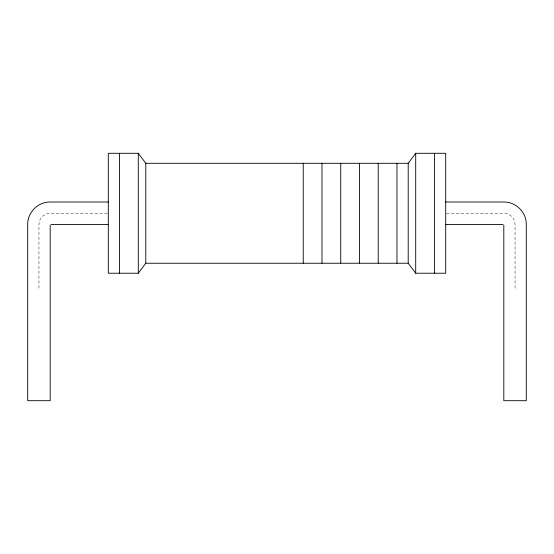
<?xml version="1.0" encoding="UTF-8"?>
<svg xmlns="http://www.w3.org/2000/svg" width="554" height="554" viewBox="0 0 554 554"><rect width="100%" height="100%" fill="white"/><g stroke="black" fill="none" stroke-linecap="round" stroke-linejoin="round"><path stroke-width="0.42" stroke-dasharray="2.77 2.08" d="M107.448 213.262L50.192 213.262A11.246 11.246 0 0 0 38.946 224.508L38.946 288.239M446.552 213.262L503.808 213.262A11.246 11.246 0 0 1 515.054 224.508L515.054 288.239"/><path stroke-width="0.83" d="M138.292 273.226L145.792 263.233L145.792 163.292L138.292 153.292L108.3 153.292L108.3 273.226L138.292 273.226L138.292 153.292M408.208 163.292L415.708 153.292L445.7 153.292L445.7 273.226L415.708 273.226L408.208 263.233L408.208 163.292L145.792 163.292M108.3 202.016L49.458 202.016C37.949 202.168 27.852 212.258 27.7 223.774L27.7 400.708L50.192 400.708L50.192 225.243M445.7 202.016L504.542 202.016C516.051 202.168 526.148 212.258 526.3 223.774L526.3 400.708L503.808 400.708L503.808 225.243M50.933 224.508L108.3 224.508M445.7 224.508L503.067 224.508M145.792 263.233L408.208 263.233M434.454 153.292L434.454 273.226M415.708 153.292L415.708 273.226M396.962 163.292L396.962 263.233M378.223 163.292L378.223 263.233M359.477 163.292L359.477 263.233M340.731 163.292L340.731 263.233M321.985 163.292L321.985 263.233M303.239 163.292L303.239 263.233M119.546 153.292L119.546 273.226"/></g></svg>
